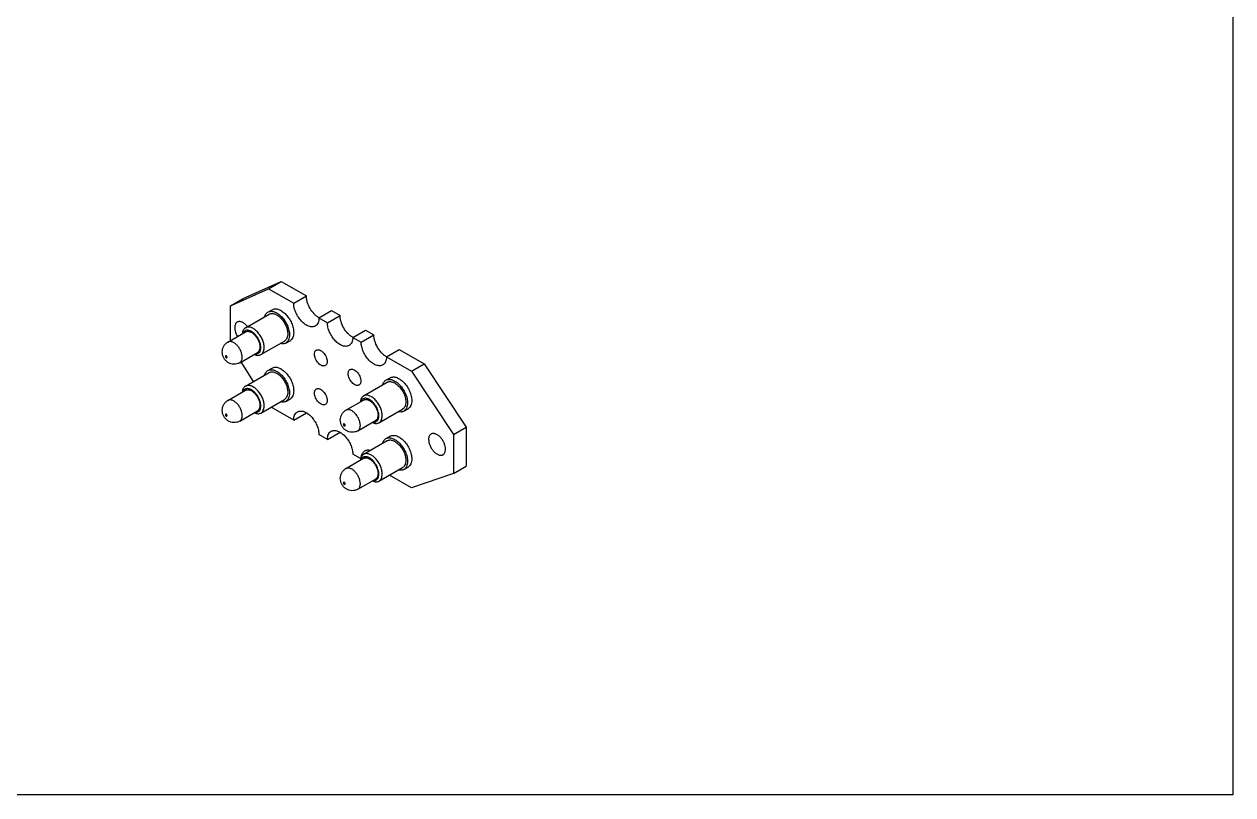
# Model space of a CAD drawing. Header units: millimetres. Extents: x 36228 to 42717, y -33589 to -28162.
# Drawn here: x 42615.4 to 42716.7, y -33589.3 to -33524.7 of the extents above; entities that cross this region are included whole.
import ezdxf

# ---------------------------------------------------------------- set-up
doc = ezdxf.new("R2010")
doc.units = ezdxf.units.MM
doc.layers.add('PART', color=1, linetype='Continuous')

msp = doc.modelspace()

# ---------------------------------------------------------------- linework, layer by layer
at = {"color": 7, "linetype": 'Continuous'}
for p, q in [((42633.72, -33547.68), (42636.92, -33546.25)), ((42635.86, -33546.87), (42636.92, -33546.25)), ((42636.92, -33546.25), (42639.02, -33547.47)), ((42632.66, -33548.29), (42635.86, -33546.87)), ((42635.86, -33546.87), (42637.96, -33548.08)), ((42637.96, -33548.08), (42639.02, -33547.47)), ((42632.66, -33548.29), (42633.72, -33547.68)), ((42632.66, -33551.21), (42632.66, -33548.29)), ((42633.91, -33550.14), (42635.89, -33549)), ((42635.79, -33548.82), (42636.15, -33548.62)), ((42640.08, -33549.31), (42641.14, -33548.69)), ((42640.08, -33549.31), (42640.79, -33549.71)), ((42640.79, -33549.71), (42641.85, -33549.1)), ((42641.14, -33548.69), (42641.85, -33549.1)), ((42632.44, -33551.34), (42633.92, -33550.48)), ((42642.91, -33550.94), (42643.97, -33550.33)), ((42643.97, -33550.33), (42644.68, -33550.73)), ((42635.21, -33552.39), (42637.19, -33551.25)), ((42637.29, -33551.42), (42637.65, -33551.22)), ((42642.91, -33550.94), (42643.62, -33551.35)), ((42643.62, -33551.35), (42644.68, -33550.73)), ((42633.44, -33553.07), (42634.92, -33552.21)), ((42645.74, -33552.57), (42646.8, -33551.96)), ((42646.8, -33551.96), (42648.9, -33553.17)), ((42634.59, -33554.65), (42633.56, -33553)), ((42635.79, -33553.72), (42636.15, -33553.52)), ((42645.74, -33552.57), (42647.84, -33553.78)), ((42647.84, -33553.78), (42648.9, -33553.17)), ((42648.9, -33553.17), (42652.43, -33558.48)), ((42633.91, -33555.04), (42635.89, -33553.89)), ((42645.69, -33554.54), (42646.05, -33554.33)), ((42647.84, -33553.78), (42651.37, -33559.09)), ((42632.44, -33556.24), (42633.92, -33555.38)), ((42643.81, -33555.85), (42645.79, -33554.71)), ((42635.21, -33557.29), (42637.19, -33556.15)), ((42637.29, -33556.32), (42637.65, -33556.12)), ((42642.34, -33557.05), (42643.82, -33556.2)), ((42633.44, -33557.97), (42634.92, -33557.11)), ((42637.96, -33557.88), (42636.08, -33556.79)), ((42637.96, -33557.88), (42639.02, -33557.27)), ((42645.11, -33558.11), (42647.09, -33556.96)), ((42647.19, -33557.14), (42647.55, -33556.93)), ((42643.34, -33558.79), (42644.82, -33557.93)), ((42651.37, -33559.09), (42652.43, -33558.48)), ((42652.43, -33558.48), (42652.43, -33561.74)), ((42640.79, -33559.51), (42640.08, -33559.1)), ((42640.79, -33559.51), (42641.85, -33558.9)), ((42643.81, -33560.75), (42645.79, -33559.61)), ((42645.69, -33559.44), (42646.05, -33559.23)), ((42651.37, -33559.09), (42651.37, -33562.36)), ((42642.34, -33561.95), (42643.82, -33561.09)), ((42643.57, -33561.12), (42642.91, -33560.74)), ((42645.11, -33563), (42647.09, -33561.86)), ((42647.84, -33563.58), (42645.98, -33562.51)), ((42647.19, -33562.04), (42647.55, -33561.83)), ((42651.37, -33562.36), (42647.84, -33563.58)), ((42651.37, -33562.36), (42652.43, -33561.74)), ((42643.34, -33563.68), (42644.82, -33562.83))]:
    msp.add_line(p, q, dxfattribs=at)
for points, knots in [([(42640.08, -33549.31), (42640.01, -33549.26), (42639.86, -33549.16), (42639.6, -33548.91), (42639.31, -33548.52), (42639.12, -33548.08), (42639.04, -33547.73), (42639.02, -33547.55), (42639.02, -33547.47)], [0, 0, 0, 0, 0.114257, 0.237538, 0.499998, 0.762455, 0.885753, 1, 1, 1, 1]), ([(42639.77, -33549.99), (42639.73, -33550.01), (42639.65, -33550.05), (42639.52, -33550.07), (42639.37, -33550.06), (42639.16, -33550), (42638.89, -33549.85), (42638.6, -33549.59), (42638.34, -33549.26), (42638.13, -33548.87), (42637.99, -33548.48), (42637.96, -33548.21), (42637.96, -33548.08)], [0, 0, 0, 0, 0.04286, 0.08749, 0.135324, 0.187288, 0.304554, 0.438224, 0.58257, 0.729727, 0.871311, 1, 1, 1, 1]), ([(42635.52, -33549.2), (42635.55, -33549.12), (42635.6, -33549.01), (42635.7, -33548.89), (42635.76, -33548.84), (42635.79, -33548.82)], [0, 0, 0, 0, 0.525677, 0.766572, 1, 1, 1, 1]), ([(42635.79, -33548.82), (42635.83, -33548.8), (42635.91, -33548.77), (42636.05, -33548.75), (42636.19, -33548.76), (42636.4, -33548.81), (42636.67, -33548.96), (42636.97, -33549.22), (42637.23, -33549.56), (42637.44, -33549.94), (42637.57, -33550.34), (42637.61, -33550.61), (42637.61, -33550.73)], [0, 0, 0, 0, 0.04286, 0.08749, 0.135324, 0.187288, 0.304554, 0.438224, 0.58257, 0.729727, 0.871311, 1, 1, 1, 1]), ([(42635.89, -33549), (42635.93, -33548.98), (42636, -33548.95), (42636.11, -33548.93), (42636.24, -33548.94), (42636.42, -33548.99), (42636.65, -33549.12), (42636.91, -33549.34), (42637.14, -33549.63), (42637.32, -33549.96), (42637.43, -33550.31), (42637.46, -33550.54), (42637.46, -33550.65)], [0, 0, 0, 0, 0.04286, 0.08749, 0.135324, 0.187288, 0.304554, 0.438224, 0.58257, 0.729727, 0.871311, 1, 1, 1, 1]), ([(42636.15, -33548.62), (42636.19, -33548.6), (42636.27, -33548.56), (42636.4, -33548.54), (42636.55, -33548.55), (42636.76, -33548.61), (42637.02, -33548.76), (42637.32, -33549.02), (42637.58, -33549.35), (42637.79, -33549.74), (42637.92, -33550.13), (42637.96, -33550.4), (42637.96, -33550.53)], [0, 0, 0, 0, 0.04286, 0.087491, 0.135327, 0.187295, 0.304563, 0.438235, 0.58258, 0.729733, 0.871315, 1, 1, 1, 1]), ([(42640.08, -33549.31), (42640.08, -33549.38), (42640.07, -33549.53), (42640.01, -33549.72), (42639.91, -33549.89), (42639.82, -33549.96), (42639.77, -33549.99)], [0, 0, 0, 0, 0.289772, 0.549063, 0.782222, 1, 1, 1, 1]), ([(42642.91, -33550.94), (42642.84, -33550.9), (42642.69, -33550.8), (42642.42, -33550.54), (42642.14, -33550.16), (42641.95, -33549.72), (42641.86, -33549.36), (42641.85, -33549.18), (42641.85, -33549.1)], [0, 0, 0, 0, 0.114257, 0.237538, 0.499998, 0.762455, 0.885753, 1, 1, 1, 1]), ([(42633.22, -33549.66), (42633.18, -33549.68), (42633.12, -33549.73), (42633.06, -33549.84), (42633.02, -33549.97), (42633.01, -33550.07), (42633.01, -33550.12)], [0, 0, 0, 0, 0.217785, 0.450915, 0.7103, 1, 1, 1, 1]), ([(42633.01, -33550.12), (42633.01, -33550.18), (42633.02, -33550.31), (42633.09, -33550.57), (42633.17, -33550.75), (42633.25, -33550.87)], [0, 0, 0, 0, 0.228115, 0.475328, 1, 1, 1, 1]), ([(42634.08, -33550.04), (42634.02, -33549.96), (42633.88, -33549.82), (42633.68, -33549.68), (42633.52, -33549.63), (42633.41, -33549.61), (42633.31, -33549.62), (42633.24, -33549.65), (42633.22, -33549.66)], [0, 0, 0, 0, 0.307209, 0.578249, 0.697354, 0.805654, 0.905279, 1, 1, 1, 1]), ([(42633.91, -33550.14), (42633.88, -33550.16), (42633.81, -33550.22), (42633.73, -33550.33), (42633.67, -33550.47), (42633.66, -33550.58), (42633.65, -33550.63)], [0, 0, 0, 0, 0.223349, 0.458967, 0.716109, 1, 1, 1, 1]), ([(42635.2, -33551.8), (42635.2, -33551.68), (42635.16, -33551.45), (42635.03, -33551.11), (42634.83, -33550.8), (42634.59, -33550.55), (42634.36, -33550.4), (42634.17, -33550.35), (42634.05, -33550.34), (42633.93, -33550.36), (42633.83, -33550.41), (42633.75, -33550.5), (42633.71, -33550.56), (42633.7, -33550.6)], [0, 0, 0, 0, 0.135699, 0.285764, 0.439094, 0.583727, 0.709992, 0.764997, 0.814883, 0.861006, 0.905548, 0.951108, 1, 1, 1, 1]), ([(42635.48, -33551.8), (42635.48, -33551.68), (42635.45, -33551.45), (42635.34, -33551.11), (42635.16, -33550.78), (42634.93, -33550.49), (42634.67, -33550.26), (42634.44, -33550.13), (42634.26, -33550.08), (42634.13, -33550.07), (42634.02, -33550.09), (42633.95, -33550.12), (42633.91, -33550.14)], [0, 0, 0, 0, 0.128689, 0.270273, 0.41743, 0.561776, 0.695446, 0.812712, 0.864676, 0.91251, 0.95714, 1, 1, 1, 1]), ([(42633.92, -33550.48), (42633.95, -33550.47), (42634, -33550.44), (42634.09, -33550.43), (42634.19, -33550.44), (42634.33, -33550.47), (42634.51, -33550.57), (42634.71, -33550.75), (42634.88, -33550.97), (42635.02, -33551.23), (42635.11, -33551.49), (42635.13, -33551.67), (42635.13, -33551.75)], [0, 0, 0, 0, 0.04286, 0.087488, 0.135318, 0.18728, 0.304538, 0.438207, 0.582555, 0.729718, 0.871305, 1, 1, 1, 1]), ([(42637.96, -33550.53), (42637.96, -33550.61), (42637.95, -33550.75), (42637.89, -33550.95), (42637.79, -33551.11), (42637.7, -33551.19), (42637.65, -33551.22)], [0, 0, 0, 0, 0.289793, 0.549057, 0.782225, 1, 1, 1, 1]), ([(42642.6, -33551.62), (42642.56, -33551.65), (42642.48, -33551.68), (42642.35, -33551.7), (42642.2, -33551.69), (42641.99, -33551.63), (42641.72, -33551.49), (42641.43, -33551.22), (42641.16, -33550.89), (42640.96, -33550.51), (42640.82, -33550.11), (42640.79, -33549.84), (42640.79, -33549.71)], [0, 0, 0, 0, 0.04286, 0.08749, 0.135324, 0.187288, 0.304554, 0.438224, 0.58257, 0.729727, 0.871311, 1, 1, 1, 1]), ([(42631.97, -33552.16), (42631.97, -33552.08), (42631.99, -33551.91), (42632.08, -33551.68), (42632.23, -33551.48), (42632.37, -33551.38), (42632.44, -33551.34)], [0, 0, 0, 0, 0.24991, 0.499868, 0.749897, 1, 1, 1, 1]), ([(42633.65, -33552.61), (42633.65, -33552.53), (42633.62, -33552.35), (42633.53, -33552.08), (42633.4, -33551.83), (42633.22, -33551.6), (42633.02, -33551.43), (42632.84, -33551.33), (42632.7, -33551.29), (42632.61, -33551.29), (42632.52, -33551.3), (42632.46, -33551.32), (42632.44, -33551.34)], [0, 0, 0, 0, 0.12869, 0.270272, 0.41743, 0.561776, 0.695447, 0.812711, 0.864677, 0.912509, 0.95714, 1, 1, 1, 1]), ([(42637.29, -33551.42), (42637.26, -33551.44), (42637.19, -33551.47), (42637.03, -33551.5), (42636.91, -33551.49), (42636.83, -33551.47)], [0, 0, 0, 0, 0.233415, 0.474292, 1, 1, 1, 1]), ([(42637.46, -33550.65), (42637.46, -33550.72), (42637.45, -33550.84), (42637.4, -33551.02), (42637.32, -33551.16), (42637.24, -33551.22), (42637.19, -33551.25)], [0, 0, 0, 0, 0.289772, 0.549063, 0.782222, 1, 1, 1, 1]), ([(42637.61, -33550.73), (42637.61, -33550.81), (42637.59, -33550.95), (42637.54, -33551.15), (42637.44, -33551.31), (42637.34, -33551.39), (42637.29, -33551.42)], [0, 0, 0, 0, 0.289772, 0.549063, 0.782222, 1, 1, 1, 1]), ([(42642.91, -33550.94), (42642.91, -33551.01), (42642.9, -33551.16), (42642.84, -33551.36), (42642.74, -33551.52), (42642.65, -33551.6), (42642.6, -33551.62)], [0, 0, 0, 0, 0.289772, 0.549063, 0.782222, 1, 1, 1, 1]), ([(42645.43, -33553.26), (42645.39, -33553.28), (42645.31, -33553.31), (42645.17, -33553.33), (42645.03, -33553.32), (42644.82, -33553.27), (42644.55, -33553.12), (42644.25, -33552.86), (42643.99, -33552.52), (42643.79, -33552.14), (42643.65, -33551.74), (42643.62, -33551.47), (42643.62, -33551.35)], [0, 0, 0, 0, 0.04286, 0.08749, 0.135324, 0.187288, 0.304554, 0.438224, 0.58257, 0.729727, 0.871311, 1, 1, 1, 1]), ([(42645.74, -33552.57), (42645.66, -33552.53), (42645.52, -33552.43), (42645.25, -33552.18), (42644.97, -33551.79), (42644.78, -33551.35), (42644.69, -33550.99), (42644.68, -33550.82), (42644.68, -33550.73)], [0, 0, 0, 0, 0.114257, 0.237538, 0.499998, 0.762455, 0.885753, 1, 1, 1, 1]), ([(42633.44, -33553.07), (42633.36, -33553.11), (42633.2, -33553.18), (42632.94, -33553.21), (42632.68, -33553.16), (42632.44, -33553.05), (42632.24, -33552.88), (42632.09, -33552.67), (42631.99, -33552.42), (42631.97, -33552.25), (42631.97, -33552.16)], [0, 0, 0, 0, 0.124996, 0.249996, 0.374983, 0.499927, 0.624898, 0.750033, 0.875105, 1, 1, 1, 1]), ([(42632.37, -33552.61), (42632.37, -33552.59), (42632.36, -33552.55), (42632.33, -33552.51), (42632.3, -33552.49), (42632.28, -33552.48), (42632.25, -33552.48), (42632.23, -33552.5), (42632.23, -33552.52), (42632.23, -33552.53)], [0, 0, 0, 0, 0.290775, 0.444838, 0.583913, 0.698494, 0.791959, 0.885424, 1, 1, 1, 1]), ([(42632.23, -33552.53), (42632.23, -33552.55), (42632.24, -33552.59), (42632.27, -33552.63), (42632.3, -33552.65), (42632.33, -33552.66), (42632.35, -33552.66), (42632.37, -33552.64), (42632.37, -33552.62), (42632.37, -33552.61)], [0, 0, 0, 0, 0.290775, 0.444838, 0.583913, 0.698494, 0.791959, 0.885424, 1, 1, 1, 1]), ([(42634.66, -33552.37), (42634.71, -33552.4), (42634.8, -33552.43), (42634.95, -33552.46), (42635.09, -33552.44), (42635.18, -33552.41), (42635.21, -33552.39)], [0, 0, 0, 0, 0.283765, 0.540974, 0.776629, 1, 1, 1, 1]), ([(42634.7, -33552.34), (42634.74, -33552.35), (42634.84, -33552.35), (42634.93, -33552.32), (42634.96, -33552.3)], [0, 0, 0, 0, 0.519744, 1, 1, 1, 1]), ([(42635.13, -33551.75), (42635.13, -33551.81), (42635.12, -33551.9), (42635.08, -33552.03), (42635.02, -33552.14), (42634.96, -33552.19), (42634.92, -33552.21)], [0, 0, 0, 0, 0.289737, 0.549069, 0.782218, 1, 1, 1, 1]), ([(42634.96, -33552.3), (42635, -33552.28), (42635.07, -33552.23), (42635.15, -33552.11), (42635.19, -33551.96), (42635.2, -33551.85), (42635.2, -33551.8)], [0, 0, 0, 0, 0.217855, 0.450585, 0.709757, 1, 1, 1, 1]), ([(42635.21, -33552.39), (42635.26, -33552.37), (42635.34, -33552.3), (42635.42, -33552.16), (42635.47, -33551.99), (42635.48, -33551.86), (42635.48, -33551.8)], [0, 0, 0, 0, 0.217778, 0.450937, 0.710229, 1, 1, 1, 1]), ([(42639.7, -33552.35), (42639.7, -33552.31), (42639.71, -33552.24), (42639.74, -33552.14), (42639.79, -33552.06), (42639.83, -33552.02), (42639.86, -33552.01)], [0, 0, 0, 0, 0.2897, 0.549085, 0.782215, 1, 1, 1, 1]), ([(42640.61, -33553.31), (42640.59, -33553.32), (42640.55, -33553.34), (42640.45, -33553.35), (42640.32, -33553.32), (42640.17, -33553.24), (42640.02, -33553.11), (42639.89, -33552.94), (42639.79, -33552.75), (42639.72, -33552.55), (42639.7, -33552.42), (42639.7, -33552.35)], [0, 0, 0, 0, 0.04288, 0.087527, 0.186936, 0.304252, 0.437981, 0.582388, 0.729611, 0.871255, 1, 1, 1, 1]), ([(42639.86, -33552.01), (42639.87, -33552), (42639.92, -33551.98), (42640.01, -33551.97), (42640.14, -33551.99), (42640.29, -33552.08), (42640.44, -33552.21), (42640.57, -33552.38), (42640.68, -33552.57), (42640.74, -33552.77), (42640.76, -33552.9), (42640.76, -33552.96)], [0, 0, 0, 0, 0.04288, 0.087527, 0.186936, 0.304252, 0.437981, 0.582388, 0.729611, 0.871255, 1, 1, 1, 1]), ([(42633.44, -33553.07), (42633.47, -33553.05), (42633.53, -33553), (42633.6, -33552.89), (42633.64, -33552.76), (42633.65, -33552.66), (42633.65, -33552.61)], [0, 0, 0, 0, 0.217783, 0.450926, 0.710256, 1, 1, 1, 1]), ([(42636.15, -33553.52), (42636.19, -33553.5), (42636.27, -33553.46), (42636.4, -33553.44), (42636.55, -33553.45), (42636.76, -33553.51), (42637.02, -33553.66), (42637.32, -33553.92), (42637.58, -33554.25), (42637.79, -33554.64), (42637.92, -33555.03), (42637.96, -33555.3), (42637.96, -33555.43)], [0, 0, 0, 0, 0.04286, 0.087491, 0.135327, 0.187295, 0.304563, 0.438235, 0.58258, 0.729733, 0.871315, 1, 1, 1, 1]), ([(42640.76, -33552.96), (42640.76, -33553), (42640.76, -33553.07), (42640.73, -33553.17), (42640.68, -33553.25), (42640.63, -33553.29), (42640.61, -33553.31)], [0, 0, 0, 0, 0.2897, 0.549085, 0.782215, 1, 1, 1, 1]), ([(42645.74, -33552.57), (42645.74, -33552.65), (42645.73, -33552.79), (42645.67, -33552.99), (42645.57, -33553.15), (42645.48, -33553.23), (42645.43, -33553.26)], [0, 0, 0, 0, 0.289772, 0.549063, 0.782222, 1, 1, 1, 1]), ([(42635.52, -33554.1), (42635.55, -33554.02), (42635.6, -33553.91), (42635.7, -33553.79), (42635.76, -33553.74), (42635.79, -33553.72)], [0, 0, 0, 0, 0.525677, 0.766572, 1, 1, 1, 1]), ([(42635.79, -33553.72), (42635.83, -33553.7), (42635.91, -33553.67), (42636.05, -33553.65), (42636.19, -33553.66), (42636.4, -33553.71), (42636.67, -33553.86), (42636.97, -33554.12), (42637.23, -33554.46), (42637.44, -33554.84), (42637.57, -33555.24), (42637.61, -33555.5), (42637.61, -33555.63)], [0, 0, 0, 0, 0.04286, 0.08749, 0.135324, 0.187288, 0.304554, 0.438224, 0.58257, 0.729727, 0.871311, 1, 1, 1, 1]), ([(42635.89, -33553.89), (42635.93, -33553.88), (42636, -33553.85), (42636.11, -33553.83), (42636.24, -33553.84), (42636.42, -33553.89), (42636.65, -33554.01), (42636.91, -33554.24), (42637.14, -33554.53), (42637.32, -33554.86), (42637.43, -33555.21), (42637.46, -33555.44), (42637.46, -33555.55)], [0, 0, 0, 0, 0.04286, 0.08749, 0.135324, 0.187288, 0.304554, 0.438224, 0.58257, 0.729727, 0.871311, 1, 1, 1, 1]), ([(42642.53, -33553.99), (42642.53, -33553.95), (42642.54, -33553.87), (42642.56, -33553.78), (42642.61, -33553.69), (42642.66, -33553.66), (42642.68, -33553.64)], [0, 0, 0, 0, 0.2897, 0.549085, 0.782215, 1, 1, 1, 1]), ([(42643.43, -33554.94), (42643.42, -33554.95), (42643.38, -33554.97), (42643.28, -33554.98), (42643.15, -33554.96), (42643, -33554.87), (42642.85, -33554.74), (42642.72, -33554.57), (42642.61, -33554.38), (42642.55, -33554.18), (42642.53, -33554.05), (42642.53, -33553.99)], [0, 0, 0, 0, 0.04288, 0.087527, 0.186936, 0.304252, 0.437981, 0.582388, 0.729611, 0.871255, 1, 1, 1, 1]), ([(42642.68, -33553.64), (42642.7, -33553.63), (42642.74, -33553.61), (42642.84, -33553.6), (42642.97, -33553.63), (42643.12, -33553.71), (42643.27, -33553.84), (42643.4, -33554.01), (42643.51, -33554.2), (42643.57, -33554.4), (42643.59, -33554.53), (42643.59, -33554.6)], [0, 0, 0, 0, 0.04288, 0.087527, 0.186936, 0.304252, 0.437981, 0.582388, 0.729611, 0.871255, 1, 1, 1, 1]), ([(42645.42, -33554.92), (42645.44, -33554.84), (42645.49, -33554.72), (42645.6, -33554.6), (42645.66, -33554.56), (42645.69, -33554.54)], [0, 0, 0, 0, 0.525677, 0.766572, 1, 1, 1, 1]), ([(42645.69, -33554.54), (42645.73, -33554.52), (42645.81, -33554.48), (42645.95, -33554.46), (42646.09, -33554.47), (42646.3, -33554.53), (42646.57, -33554.68), (42646.87, -33554.94), (42647.13, -33555.27), (42647.34, -33555.66), (42647.47, -33556.05), (42647.51, -33556.32), (42647.51, -33556.45)], [0, 0, 0, 0, 0.04286, 0.08749, 0.135324, 0.187288, 0.304554, 0.438224, 0.58257, 0.729727, 0.871311, 1, 1, 1, 1]), ([(42646.05, -33554.33), (42646.09, -33554.31), (42646.17, -33554.28), (42646.3, -33554.26), (42646.45, -33554.27), (42646.66, -33554.33), (42646.92, -33554.47), (42647.22, -33554.73), (42647.48, -33555.07), (42647.69, -33555.45), (42647.82, -33555.85), (42647.86, -33556.12), (42647.86, -33556.25)], [0, 0, 0, 0, 0.04286, 0.087491, 0.135327, 0.187295, 0.304563, 0.438235, 0.58258, 0.729733, 0.871315, 1, 1, 1, 1]), ([(42633.91, -33555.04), (42633.88, -33555.06), (42633.81, -33555.12), (42633.73, -33555.23), (42633.67, -33555.37), (42633.66, -33555.48), (42633.65, -33555.53)], [0, 0, 0, 0, 0.223349, 0.458967, 0.716109, 1, 1, 1, 1]), ([(42635.2, -33556.69), (42635.2, -33556.58), (42635.16, -33556.35), (42635.03, -33556.01), (42634.83, -33555.7), (42634.59, -33555.44), (42634.36, -33555.3), (42634.17, -33555.25), (42634.05, -33555.24), (42633.93, -33555.26), (42633.83, -33555.31), (42633.75, -33555.39), (42633.71, -33555.46), (42633.7, -33555.5)], [0, 0, 0, 0, 0.135699, 0.285764, 0.439094, 0.583727, 0.709992, 0.764997, 0.814883, 0.861006, 0.905548, 0.951108, 1, 1, 1, 1]), ([(42635.48, -33556.69), (42635.48, -33556.58), (42635.45, -33556.35), (42635.34, -33556.01), (42635.16, -33555.68), (42634.93, -33555.39), (42634.67, -33555.16), (42634.44, -33555.03), (42634.26, -33554.98), (42634.13, -33554.97), (42634.02, -33554.99), (42633.95, -33555.02), (42633.91, -33555.04)], [0, 0, 0, 0, 0.128689, 0.270273, 0.41743, 0.561776, 0.695446, 0.812712, 0.864676, 0.91251, 0.95714, 1, 1, 1, 1]), ([(42633.92, -33555.38), (42633.95, -33555.37), (42634, -33555.34), (42634.09, -33555.33), (42634.19, -33555.34), (42634.33, -33555.37), (42634.51, -33555.47), (42634.71, -33555.65), (42634.88, -33555.87), (42635.02, -33556.12), (42635.11, -33556.39), (42635.13, -33556.57), (42635.13, -33556.65)], [0, 0, 0, 0, 0.04286, 0.087488, 0.135318, 0.18728, 0.304538, 0.438207, 0.582555, 0.729718, 0.871305, 1, 1, 1, 1]), ([(42637.46, -33555.55), (42637.46, -33555.62), (42637.45, -33555.74), (42637.4, -33555.91), (42637.32, -33556.05), (42637.24, -33556.12), (42637.19, -33556.15)], [0, 0, 0, 0, 0.289772, 0.549063, 0.782222, 1, 1, 1, 1]), ([(42637.96, -33555.43), (42637.96, -33555.5), (42637.95, -33555.65), (42637.89, -33555.85), (42637.79, -33556.01), (42637.7, -33556.09), (42637.65, -33556.12)], [0, 0, 0, 0, 0.289793, 0.549057, 0.782225, 1, 1, 1, 1]), ([(42639.7, -33555.62), (42639.7, -33555.58), (42639.71, -33555.51), (42639.74, -33555.41), (42639.79, -33555.33), (42639.83, -33555.29), (42639.86, -33555.27)], [0, 0, 0, 0, 0.2897, 0.549085, 0.782215, 1, 1, 1, 1]), ([(42639.86, -33555.27), (42639.87, -33555.26), (42639.92, -33555.25), (42640.01, -33555.23), (42640.14, -33555.26), (42640.29, -33555.34), (42640.44, -33555.48), (42640.57, -33555.64), (42640.68, -33555.83), (42640.74, -33556.03), (42640.76, -33556.17), (42640.76, -33556.23)], [0, 0, 0, 0, 0.04288, 0.087527, 0.186936, 0.304252, 0.437981, 0.582388, 0.729611, 0.871255, 1, 1, 1, 1]), ([(42643.59, -33554.6), (42643.59, -33554.64), (42643.58, -33554.71), (42643.56, -33554.81), (42643.51, -33554.89), (42643.46, -33554.93), (42643.43, -33554.94)], [0, 0, 0, 0, 0.2897, 0.549085, 0.782215, 1, 1, 1, 1]), ([(42645.79, -33554.71), (42645.83, -33554.69), (42645.9, -33554.66), (42646.01, -33554.65), (42646.14, -33554.66), (42646.32, -33554.7), (42646.55, -33554.83), (42646.81, -33555.06), (42647.04, -33555.35), (42647.22, -33555.68), (42647.33, -33556.02), (42647.36, -33556.26), (42647.36, -33556.37)], [0, 0, 0, 0, 0.04286, 0.08749, 0.135324, 0.187288, 0.304554, 0.438224, 0.58257, 0.729727, 0.871311, 1, 1, 1, 1]), ([(42631.97, -33557.06), (42631.97, -33556.98), (42631.99, -33556.81), (42632.08, -33556.58), (42632.23, -33556.38), (42632.37, -33556.28), (42632.44, -33556.24)], [0, 0, 0, 0, 0.24991, 0.499868, 0.749897, 1, 1, 1, 1]), ([(42633.65, -33557.51), (42633.65, -33557.43), (42633.62, -33557.25), (42633.53, -33556.98), (42633.4, -33556.73), (42633.22, -33556.5), (42633.02, -33556.33), (42632.84, -33556.23), (42632.7, -33556.19), (42632.61, -33556.19), (42632.52, -33556.2), (42632.46, -33556.22), (42632.44, -33556.24)], [0, 0, 0, 0, 0.12869, 0.270272, 0.41743, 0.561776, 0.695447, 0.812711, 0.864677, 0.912509, 0.95714, 1, 1, 1, 1]), ([(42637.29, -33556.32), (42637.26, -33556.34), (42637.19, -33556.37), (42637.03, -33556.4), (42636.91, -33556.39), (42636.83, -33556.36)], [0, 0, 0, 0, 0.233415, 0.474292, 1, 1, 1, 1]), ([(42637.61, -33555.63), (42637.61, -33555.71), (42637.59, -33555.85), (42637.54, -33556.05), (42637.44, -33556.21), (42637.34, -33556.29), (42637.29, -33556.32)], [0, 0, 0, 0, 0.289772, 0.549063, 0.782222, 1, 1, 1, 1]), ([(42640.61, -33556.57), (42640.59, -33556.58), (42640.55, -33556.6), (42640.45, -33556.62), (42640.32, -33556.59), (42640.17, -33556.5), (42640.02, -33556.37), (42639.89, -33556.21), (42639.79, -33556.01), (42639.72, -33555.82), (42639.7, -33555.68), (42639.7, -33555.62)], [0, 0, 0, 0, 0.04288, 0.087527, 0.186936, 0.304252, 0.437981, 0.582388, 0.729611, 0.871255, 1, 1, 1, 1]), ([(42640.76, -33556.23), (42640.76, -33556.27), (42640.76, -33556.34), (42640.73, -33556.44), (42640.68, -33556.52), (42640.63, -33556.56), (42640.61, -33556.57)], [0, 0, 0, 0, 0.2897, 0.549085, 0.782215, 1, 1, 1, 1]), ([(42643.81, -33555.85), (42643.78, -33555.88), (42643.71, -33555.93), (42643.63, -33556.05), (42643.57, -33556.19), (42643.55, -33556.29), (42643.55, -33556.35)], [0, 0, 0, 0, 0.223349, 0.458967, 0.716109, 1, 1, 1, 1]), ([(42645.1, -33557.51), (42645.1, -33557.4), (42645.06, -33557.16), (42644.93, -33556.83), (42644.73, -33556.51), (42644.49, -33556.26), (42644.26, -33556.12), (42644.07, -33556.06), (42643.95, -33556.05), (42643.83, -33556.08), (42643.73, -33556.13), (42643.65, -33556.21), (42643.61, -33556.28), (42643.6, -33556.32)], [0, 0, 0, 0, 0.135699, 0.285764, 0.439094, 0.583727, 0.709992, 0.764997, 0.814883, 0.861006, 0.905548, 0.951108, 1, 1, 1, 1]), ([(42645.38, -33557.51), (42645.38, -33557.4), (42645.35, -33557.17), (42645.24, -33556.82), (42645.06, -33556.49), (42644.83, -33556.2), (42644.57, -33555.97), (42644.34, -33555.85), (42644.16, -33555.8), (42644.03, -33555.79), (42643.92, -33555.81), (42643.85, -33555.84), (42643.81, -33555.85)], [0, 0, 0, 0, 0.128689, 0.270273, 0.41743, 0.561776, 0.695446, 0.812712, 0.864676, 0.91251, 0.95714, 1, 1, 1, 1]), ([(42643.82, -33556.2), (42643.85, -33556.18), (42643.9, -33556.16), (42643.99, -33556.15), (42644.09, -33556.15), (42644.23, -33556.19), (42644.41, -33556.29), (42644.6, -33556.46), (42644.78, -33556.69), (42644.92, -33556.94), (42645.01, -33557.2), (42645.03, -33557.38), (42645.03, -33557.47)], [0, 0, 0, 0, 0.04286, 0.087488, 0.135318, 0.18728, 0.304538, 0.438207, 0.582555, 0.729718, 0.871305, 1, 1, 1, 1]), ([(42647.36, -33556.37), (42647.36, -33556.43), (42647.35, -33556.56), (42647.3, -33556.73), (42647.22, -33556.87), (42647.14, -33556.94), (42647.09, -33556.96)], [0, 0, 0, 0, 0.289772, 0.549063, 0.782222, 1, 1, 1, 1]), ([(42647.51, -33556.45), (42647.51, -33556.53), (42647.49, -33556.67), (42647.43, -33556.87), (42647.34, -33557.03), (42647.24, -33557.11), (42647.19, -33557.14)], [0, 0, 0, 0, 0.289772, 0.549063, 0.782222, 1, 1, 1, 1]), ([(42647.86, -33556.25), (42647.86, -33556.32), (42647.85, -33556.47), (42647.79, -33556.66), (42647.69, -33556.83), (42647.6, -33556.9), (42647.55, -33556.93)], [0, 0, 0, 0, 0.289793, 0.549057, 0.782225, 1, 1, 1, 1]), ([(42633.44, -33557.97), (42633.36, -33558.01), (42633.2, -33558.08), (42632.94, -33558.11), (42632.68, -33558.06), (42632.44, -33557.95), (42632.24, -33557.78), (42632.09, -33557.57), (42631.99, -33557.32), (42631.97, -33557.15), (42631.97, -33557.06)], [0, 0, 0, 0, 0.124996, 0.249996, 0.374983, 0.499927, 0.624898, 0.750033, 0.875105, 1, 1, 1, 1]), ([(42632.37, -33557.51), (42632.37, -33557.49), (42632.36, -33557.45), (42632.33, -33557.41), (42632.3, -33557.39), (42632.28, -33557.38), (42632.25, -33557.38), (42632.23, -33557.4), (42632.23, -33557.42), (42632.23, -33557.43)], [0, 0, 0, 0, 0.290775, 0.444838, 0.583913, 0.698494, 0.791959, 0.885424, 1, 1, 1, 1]), ([(42632.23, -33557.43), (42632.23, -33557.45), (42632.24, -33557.49), (42632.27, -33557.53), (42632.3, -33557.55), (42632.33, -33557.56), (42632.35, -33557.56), (42632.37, -33557.54), (42632.37, -33557.52), (42632.37, -33557.51)], [0, 0, 0, 0, 0.290775, 0.444838, 0.583913, 0.698494, 0.791959, 0.885424, 1, 1, 1, 1]), ([(42633.44, -33557.97), (42633.47, -33557.95), (42633.53, -33557.9), (42633.6, -33557.79), (42633.64, -33557.66), (42633.65, -33557.56), (42633.65, -33557.51)], [0, 0, 0, 0, 0.217783, 0.450926, 0.710256, 1, 1, 1, 1]), ([(42634.66, -33557.27), (42634.71, -33557.3), (42634.8, -33557.33), (42634.95, -33557.36), (42635.09, -33557.34), (42635.18, -33557.31), (42635.21, -33557.29)], [0, 0, 0, 0, 0.283765, 0.540974, 0.776629, 1, 1, 1, 1]), ([(42634.7, -33557.24), (42634.74, -33557.25), (42634.84, -33557.25), (42634.93, -33557.22), (42634.96, -33557.2)], [0, 0, 0, 0, 0.519744, 1, 1, 1, 1]), ([(42635.13, -33556.65), (42635.13, -33556.7), (42635.12, -33556.8), (42635.08, -33556.93), (42635.02, -33557.04), (42634.96, -33557.09), (42634.92, -33557.11)], [0, 0, 0, 0, 0.289737, 0.549069, 0.782218, 1, 1, 1, 1]), ([(42634.96, -33557.2), (42635, -33557.18), (42635.07, -33557.13), (42635.15, -33557.01), (42635.19, -33556.86), (42635.2, -33556.75), (42635.2, -33556.69)], [0, 0, 0, 0, 0.217855, 0.450585, 0.709757, 1, 1, 1, 1]), ([(42635.21, -33557.29), (42635.26, -33557.26), (42635.34, -33557.2), (42635.42, -33557.06), (42635.47, -33556.89), (42635.48, -33556.76), (42635.48, -33556.69)], [0, 0, 0, 0, 0.217778, 0.450937, 0.710229, 1, 1, 1, 1]), ([(42637.96, -33557.88), (42637.96, -33557.8), (42637.97, -33557.66), (42638.03, -33557.46), (42638.13, -33557.3), (42638.22, -33557.22), (42638.27, -33557.19)], [0, 0, 0, 0, 0.289772, 0.549063, 0.782222, 1, 1, 1, 1]), ([(42638.27, -33557.19), (42638.31, -33557.17), (42638.39, -33557.14), (42638.52, -33557.12), (42638.67, -33557.13), (42638.88, -33557.18), (42639.15, -33557.33), (42639.44, -33557.59), (42639.7, -33557.93), (42639.91, -33558.31), (42640.04, -33558.71), (42640.08, -33558.97), (42640.08, -33559.1)], [0, 0, 0, 0, 0.04286, 0.08749, 0.135324, 0.187288, 0.304554, 0.438224, 0.58257, 0.729727, 0.871311, 1, 1, 1, 1]), ([(42641.87, -33557.88), (42641.87, -33557.8), (42641.89, -33557.63), (42641.98, -33557.4), (42642.13, -33557.2), (42642.27, -33557.09), (42642.34, -33557.05)], [0, 0, 0, 0, 0.24991, 0.499868, 0.749897, 1, 1, 1, 1]), ([(42643.55, -33558.33), (42643.55, -33558.24), (42643.52, -33558.06), (42643.43, -33557.8), (42643.29, -33557.54), (42643.12, -33557.32), (42642.92, -33557.15), (42642.74, -33557.05), (42642.6, -33557.01), (42642.51, -33557), (42642.42, -33557.02), (42642.36, -33557.04), (42642.34, -33557.05)], [0, 0, 0, 0, 0.12869, 0.270272, 0.41743, 0.561776, 0.695447, 0.812711, 0.864677, 0.912509, 0.95714, 1, 1, 1, 1]), ([(42645.03, -33557.47), (42645.03, -33557.52), (42645.02, -33557.62), (42644.98, -33557.75), (42644.92, -33557.86), (42644.86, -33557.91), (42644.82, -33557.93)], [0, 0, 0, 0, 0.289737, 0.549069, 0.782218, 1, 1, 1, 1]), ([(42644.86, -33558.02), (42644.9, -33558), (42644.97, -33557.94), (42645.05, -33557.82), (42645.09, -33557.68), (42645.1, -33557.57), (42645.1, -33557.51)], [0, 0, 0, 0, 0.217855, 0.450585, 0.709757, 1, 1, 1, 1]), ([(42645.11, -33558.11), (42645.16, -33558.08), (42645.24, -33558.01), (42645.32, -33557.87), (42645.37, -33557.7), (42645.38, -33557.58), (42645.38, -33557.51)], [0, 0, 0, 0, 0.217778, 0.450937, 0.710229, 1, 1, 1, 1]), ([(42647.19, -33557.14), (42647.16, -33557.15), (42647.09, -33557.19), (42646.93, -33557.22), (42646.81, -33557.2), (42646.73, -33557.18)], [0, 0, 0, 0, 0.233415, 0.474292, 1, 1, 1, 1]), ([(42643.34, -33558.79), (42643.26, -33558.83), (42643.1, -33558.89), (42642.84, -33558.92), (42642.58, -33558.88), (42642.34, -33558.76), (42642.14, -33558.6), (42641.99, -33558.38), (42641.89, -33558.14), (42641.87, -33557.96), (42641.87, -33557.88)], [0, 0, 0, 0, 0.124996, 0.249996, 0.374983, 0.499927, 0.624898, 0.750033, 0.875105, 1, 1, 1, 1]), ([(42642.27, -33558.33), (42642.27, -33558.3), (42642.26, -33558.27), (42642.23, -33558.23), (42642.2, -33558.2), (42642.18, -33558.19), (42642.15, -33558.2), (42642.13, -33558.22), (42642.13, -33558.24), (42642.13, -33558.25)], [0, 0, 0, 0, 0.290775, 0.444838, 0.583913, 0.698494, 0.791959, 0.885424, 1, 1, 1, 1]), ([(42642.13, -33558.25), (42642.13, -33558.27), (42642.14, -33558.31), (42642.17, -33558.35), (42642.2, -33558.37), (42642.23, -33558.38), (42642.25, -33558.38), (42642.27, -33558.35), (42642.27, -33558.34), (42642.27, -33558.33)], [0, 0, 0, 0, 0.290775, 0.444838, 0.583913, 0.698494, 0.791959, 0.885424, 1, 1, 1, 1]), ([(42643.34, -33558.79), (42643.37, -33558.77), (42643.43, -33558.71), (42643.5, -33558.61), (42643.54, -33558.47), (42643.55, -33558.38), (42643.55, -33558.33)], [0, 0, 0, 0, 0.217783, 0.450926, 0.710256, 1, 1, 1, 1]), ([(42644.56, -33558.09), (42644.61, -33558.11), (42644.7, -33558.15), (42644.85, -33558.17), (42644.99, -33558.16), (42645.08, -33558.13), (42645.11, -33558.11)], [0, 0, 0, 0, 0.283765, 0.540974, 0.776629, 1, 1, 1, 1]), ([(42644.59, -33558.06), (42644.64, -33558.07), (42644.74, -33558.07), (42644.83, -33558.04), (42644.86, -33558.02)], [0, 0, 0, 0, 0.519744, 1, 1, 1, 1]), ([(42640.79, -33559.51), (42640.79, -33559.44), (42640.8, -33559.29), (42640.86, -33559.09), (42640.96, -33558.93), (42641.05, -33558.85), (42641.1, -33558.82)], [0, 0, 0, 0, 0.289772, 0.549063, 0.782222, 1, 1, 1, 1]), ([(42641.1, -33558.82), (42641.14, -33558.8), (42641.22, -33558.77), (42641.35, -33558.75), (42641.5, -33558.76), (42641.71, -33558.82), (42641.97, -33558.96), (42642.27, -33559.23), (42642.53, -33559.56), (42642.74, -33559.94), (42642.87, -33560.34), (42642.91, -33560.61), (42642.91, -33560.74)], [0, 0, 0, 0, 0.04286, 0.08749, 0.135324, 0.187288, 0.304554, 0.438224, 0.58257, 0.729727, 0.871311, 1, 1, 1, 1]), ([(42645.42, -33559.82), (42645.44, -33559.74), (42645.49, -33559.62), (42645.6, -33559.5), (42645.66, -33559.46), (42645.69, -33559.44)], [0, 0, 0, 0, 0.525677, 0.766572, 1, 1, 1, 1]), ([(42645.69, -33559.44), (42645.73, -33559.42), (42645.81, -33559.38), (42645.95, -33559.36), (42646.09, -33559.37), (42646.3, -33559.43), (42646.57, -33559.58), (42646.87, -33559.84), (42647.13, -33560.17), (42647.34, -33560.55), (42647.47, -33560.95), (42647.51, -33561.22), (42647.51, -33561.35)], [0, 0, 0, 0, 0.04286, 0.08749, 0.135324, 0.187288, 0.304554, 0.438224, 0.58257, 0.729727, 0.871311, 1, 1, 1, 1]), ([(42645.79, -33559.61), (42645.83, -33559.59), (42645.9, -33559.56), (42646.01, -33559.55), (42646.14, -33559.55), (42646.32, -33559.6), (42646.55, -33559.73), (42646.81, -33559.96), (42647.04, -33560.25), (42647.22, -33560.58), (42647.33, -33560.92), (42647.36, -33561.16), (42647.36, -33561.27)], [0, 0, 0, 0, 0.04286, 0.08749, 0.135324, 0.187288, 0.304554, 0.438224, 0.58257, 0.729727, 0.871311, 1, 1, 1, 1]), ([(42646.05, -33559.23), (42646.09, -33559.21), (42646.17, -33559.18), (42646.3, -33559.16), (42646.45, -33559.17), (42646.66, -33559.22), (42646.92, -33559.37), (42647.22, -33559.63), (42647.48, -33559.97), (42647.69, -33560.35), (42647.82, -33560.75), (42647.86, -33561.02), (42647.86, -33561.14)], [0, 0, 0, 0, 0.04286, 0.087491, 0.135327, 0.187295, 0.304563, 0.438235, 0.58258, 0.729733, 0.871315, 1, 1, 1, 1]), ([(42649.48, -33559.05), (42649.45, -33559.07), (42649.39, -33559.12), (42649.32, -33559.23), (42649.28, -33559.36), (42649.27, -33559.46), (42649.27, -33559.51)], [0, 0, 0, 0, 0.217785, 0.450915, 0.7103, 1, 1, 1, 1]), ([(42649.27, -33559.51), (42649.27, -33559.6), (42649.3, -33559.78), (42649.39, -33560.04), (42649.52, -33560.29), (42649.7, -33560.52), (42649.9, -33560.69), (42650.07, -33560.79), (42650.21, -33560.83), (42650.31, -33560.84), (42650.4, -33560.82), (42650.46, -33560.8), (42650.48, -33560.79)], [0, 0, 0, 0, 0.128689, 0.270271, 0.417431, 0.561775, 0.695446, 0.812711, 0.864675, 0.912511, 0.957139, 1, 1, 1, 1]), ([(42650.69, -33560.33), (42650.69, -33560.24), (42650.66, -33560.06), (42650.57, -33559.8), (42650.44, -33559.54), (42650.26, -33559.32), (42650.06, -33559.15), (42649.88, -33559.05), (42649.74, -33559.01), (42649.65, -33559), (42649.56, -33559.02), (42649.5, -33559.04), (42649.48, -33559.05)], [0, 0, 0, 0, 0.128689, 0.270271, 0.417431, 0.561775, 0.695446, 0.812711, 0.864675, 0.912511, 0.957139, 1, 1, 1, 1]), ([(42643.63, -33560.94), (42643.64, -33560.88), (42643.67, -33560.78), (42643.73, -33560.65), (42643.82, -33560.54), (42643.89, -33560.48), (42643.93, -33560.46)], [0, 0, 0, 0, 0.278692, 0.534344, 0.772142, 1, 1, 1, 1]), ([(42643.93, -33560.46), (42643.96, -33560.44), (42644.03, -33560.41), (42644.19, -33560.38), (42644.31, -33560.39), (42644.39, -33560.41)], [0, 0, 0, 0, 0.233418, 0.474296, 1, 1, 1, 1]), ([(42650.48, -33560.79), (42650.51, -33560.77), (42650.57, -33560.71), (42650.64, -33560.61), (42650.68, -33560.47), (42650.69, -33560.38), (42650.69, -33560.33)], [0, 0, 0, 0, 0.217785, 0.450915, 0.7103, 1, 1, 1, 1]), ([(42643.81, -33560.75), (42643.78, -33560.77), (42643.71, -33560.83), (42643.63, -33560.95), (42643.57, -33561.09), (42643.55, -33561.19), (42643.55, -33561.25)], [0, 0, 0, 0, 0.223349, 0.458967, 0.716109, 1, 1, 1, 1]), ([(42645.1, -33562.41), (42645.1, -33562.3), (42645.06, -33562.06), (42644.93, -33561.73), (42644.73, -33561.41), (42644.49, -33561.16), (42644.26, -33561.02), (42644.07, -33560.96), (42643.95, -33560.95), (42643.83, -33560.97), (42643.73, -33561.03), (42643.65, -33561.11), (42643.61, -33561.18), (42643.6, -33561.22)], [0, 0, 0, 0, 0.135699, 0.285764, 0.439094, 0.583727, 0.709992, 0.764997, 0.814883, 0.861006, 0.905548, 0.951108, 1, 1, 1, 1]), ([(42645.38, -33562.41), (42645.38, -33562.3), (42645.35, -33562.07), (42645.24, -33561.72), (42645.06, -33561.39), (42644.83, -33561.1), (42644.57, -33560.87), (42644.34, -33560.75), (42644.16, -33560.7), (42644.03, -33560.69), (42643.92, -33560.71), (42643.85, -33560.73), (42643.81, -33560.75)], [0, 0, 0, 0, 0.128689, 0.270273, 0.41743, 0.561776, 0.695446, 0.812712, 0.864676, 0.91251, 0.95714, 1, 1, 1, 1]), ([(42643.82, -33561.09), (42643.85, -33561.08), (42643.9, -33561.06), (42643.99, -33561.04), (42644.09, -33561.05), (42644.23, -33561.09), (42644.41, -33561.19), (42644.6, -33561.36), (42644.78, -33561.59), (42644.92, -33561.84), (42645.01, -33562.1), (42645.03, -33562.28), (42645.03, -33562.37)], [0, 0, 0, 0, 0.04286, 0.087488, 0.135318, 0.18728, 0.304538, 0.438207, 0.582555, 0.729718, 0.871305, 1, 1, 1, 1]), ([(42647.36, -33561.27), (42647.36, -33561.33), (42647.35, -33561.46), (42647.3, -33561.63), (42647.22, -33561.77), (42647.14, -33561.84), (42647.09, -33561.86)], [0, 0, 0, 0, 0.289772, 0.549063, 0.782222, 1, 1, 1, 1]), ([(42647.51, -33561.35), (42647.51, -33561.42), (42647.49, -33561.57), (42647.43, -33561.77), (42647.34, -33561.93), (42647.24, -33562.01), (42647.19, -33562.04)], [0, 0, 0, 0, 0.289772, 0.549063, 0.782222, 1, 1, 1, 1]), ([(42647.86, -33561.14), (42647.86, -33561.22), (42647.85, -33561.36), (42647.79, -33561.56), (42647.69, -33561.72), (42647.6, -33561.8), (42647.55, -33561.83)], [0, 0, 0, 0, 0.289793, 0.549057, 0.782225, 1, 1, 1, 1]), ([(42641.87, -33562.78), (42641.87, -33562.69), (42641.89, -33562.53), (42641.98, -33562.3), (42642.13, -33562.1), (42642.27, -33561.99), (42642.34, -33561.95)], [0, 0, 0, 0, 0.24991, 0.499868, 0.749897, 1, 1, 1, 1]), ([(42643.55, -33563.23), (42643.55, -33563.14), (42643.52, -33562.96), (42643.43, -33562.7), (42643.29, -33562.44), (42643.12, -33562.22), (42642.92, -33562.04), (42642.74, -33561.95), (42642.6, -33561.91), (42642.51, -33561.9), (42642.42, -33561.92), (42642.36, -33561.94), (42642.34, -33561.95)], [0, 0, 0, 0, 0.12869, 0.270272, 0.41743, 0.561776, 0.695447, 0.812711, 0.864677, 0.912509, 0.95714, 1, 1, 1, 1]), ([(42645.03, -33562.37), (42645.03, -33562.42), (42645.02, -33562.52), (42644.98, -33562.65), (42644.92, -33562.76), (42644.86, -33562.81), (42644.82, -33562.83)], [0, 0, 0, 0, 0.289737, 0.549069, 0.782218, 1, 1, 1, 1]), ([(42644.86, -33562.92), (42644.9, -33562.9), (42644.97, -33562.84), (42645.05, -33562.72), (42645.09, -33562.57), (42645.1, -33562.47), (42645.1, -33562.41)], [0, 0, 0, 0, 0.217855, 0.450585, 0.709757, 1, 1, 1, 1]), ([(42645.11, -33563), (42645.16, -33562.98), (42645.24, -33562.91), (42645.32, -33562.77), (42645.37, -33562.6), (42645.38, -33562.48), (42645.38, -33562.41)], [0, 0, 0, 0, 0.217778, 0.450937, 0.710229, 1, 1, 1, 1]), ([(42647.19, -33562.04), (42647.16, -33562.05), (42647.09, -33562.08), (42646.93, -33562.11), (42646.81, -33562.1), (42646.73, -33562.08)], [0, 0, 0, 0, 0.233415, 0.474292, 1, 1, 1, 1]), ([(42643.34, -33563.68), (42643.26, -33563.73), (42643.1, -33563.79), (42642.84, -33563.82), (42642.58, -33563.78), (42642.34, -33563.66), (42642.14, -33563.49), (42641.99, -33563.28), (42641.89, -33563.04), (42641.87, -33562.86), (42641.87, -33562.78)], [0, 0, 0, 0, 0.124996, 0.249996, 0.374983, 0.499927, 0.624898, 0.750033, 0.875105, 1, 1, 1, 1]), ([(42642.27, -33563.23), (42642.27, -33563.2), (42642.26, -33563.16), (42642.23, -33563.13), (42642.2, -33563.1), (42642.18, -33563.09), (42642.15, -33563.1), (42642.13, -33563.12), (42642.13, -33563.14), (42642.13, -33563.14)], [0, 0, 0, 0, 0.290775, 0.444838, 0.583913, 0.698494, 0.791959, 0.885424, 1, 1, 1, 1]), ([(42642.13, -33563.14), (42642.13, -33563.17), (42642.14, -33563.21), (42642.17, -33563.25), (42642.2, -33563.27), (42642.23, -33563.28), (42642.25, -33563.27), (42642.27, -33563.25), (42642.27, -33563.24), (42642.27, -33563.23)], [0, 0, 0, 0, 0.290775, 0.444838, 0.583913, 0.698494, 0.791959, 0.885424, 1, 1, 1, 1]), ([(42643.34, -33563.68), (42643.37, -33563.67), (42643.43, -33563.61), (42643.5, -33563.51), (42643.54, -33563.37), (42643.55, -33563.28), (42643.55, -33563.23)], [0, 0, 0, 0, 0.217783, 0.450926, 0.710256, 1, 1, 1, 1]), ([(42644.56, -33562.99), (42644.61, -33563.01), (42644.7, -33563.05), (42644.85, -33563.07), (42644.99, -33563.06), (42645.08, -33563.03), (42645.11, -33563)], [0, 0, 0, 0, 0.283765, 0.540974, 0.776629, 1, 1, 1, 1]), ([(42644.59, -33562.96), (42644.64, -33562.97), (42644.74, -33562.97), (42644.83, -33562.94), (42644.86, -33562.92)], [0, 0, 0, 0, 0.519744, 1, 1, 1, 1])]:
    msp.add_open_spline(points, degree=3, knots=knots, dxfattribs=at)
at = {"layer": 'PART', "color": 0}
msp.add_lwpolyline([(42522.33, -33459.98), (42716.71, -33459.98), (42716.71, -33589.33), (42522.33, -33589.33)], close=True, dxfattribs=at)

doc.saveas('drawing.dxf')
